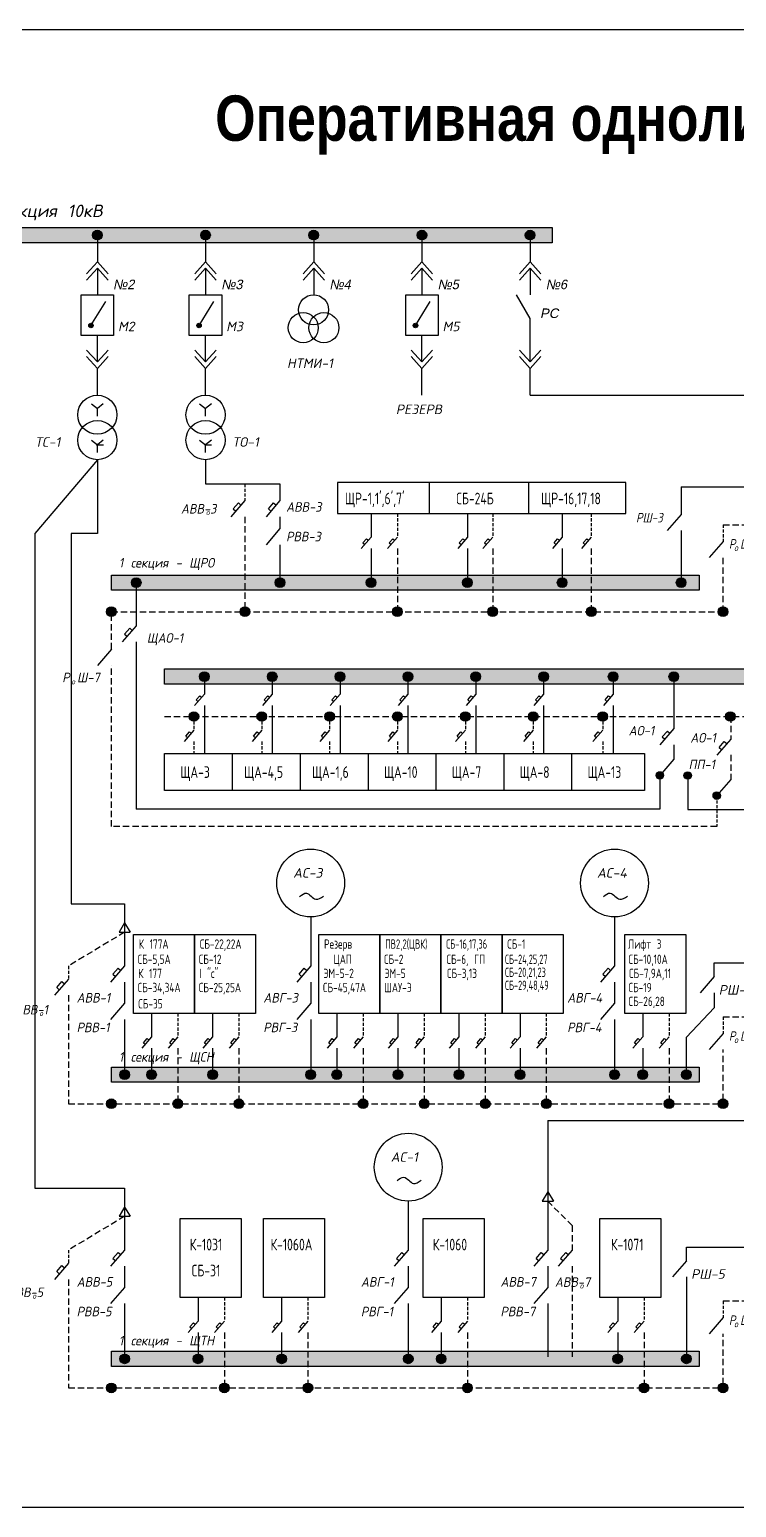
# Model space of a CAD drawing. Header units: millimetres. Extents: x -11416 to -93, y -936 to 5251.
# Drawn here: x -7381 to -4538, y -936 to 5004 of the extents above; entities that cross this region are included whole.
import ezdxf

# ---------------------------------------------------------------- set-up
doc = ezdxf.new("R2010")
doc.units = ezdxf.units.MM
doc.linetypes.add('штриховая', pattern=[19.05, 12.7, -6.35])
doc.styles.get("Standard").update_dxf_attribs({"font": 'txt.shx'})
doc.styles.add('стиль1', font='ARIALNB.TTF')

# ---------------------------------------------------------------- blocks, each defined once
blk = doc.blocks.new('1')
at = {"oblique": 12, "width": 0.8}
for s, height, p in [('Р ', 16, (1198.3, 640.3)), ('о', 11.2, (1207.1, 636.4)), ('  Ш-3', 16, (1194.9, 640.3))]:
    blk.add_text(s, height=height, dxfattribs=at).set_placement(p)
blk = doc.blocks.new('111')
at = {"oblique": 12, "width": 0.8}
for s, height, p in [('Р ', 16, (1198.3, -183.8)), ('  Ш-1', 16, (1194.9, -183.8)), ('о', 11.2, (1207.1, -187.7))]:
    blk.add_text(s, height=height, dxfattribs=at).set_placement(p)
blk = doc.blocks.new('3')
for p, q in [((185.8, 13.6), (176.4, -1.8)), ((185.8, 13.6), (195.2, -1.8)), ((176.4, -1.8), (195.2, -1.8))]:
    blk.add_line(p, q)
blk = doc.blocks.new('11111')
at = {"oblique": 12, "width": 0.8}
for s, height, p in [('Р ', 16, (1198.3, -659.7)), ('о', 11.2, (1207.1, -663.5)), ('  Ш-5', 16, (1194.9, -659.7))]:
    blk.add_text(s, height=height, dxfattribs=at).set_placement(p)

msp = doc.modelspace()

# ---------------------------------------------------------------- hatches: boundary and pattern name
for color, points in [(108, [(-7643.2, 4208.8), (-5280, 4208.8), (-5280, 4147.5), (-7643.2, 4147.5)]), (256, [(-7088.8, 4178.2, 1), (-7127.7, 4178.2, 1)]), (256, [(-6653.8, 4178.2, 1), (-6692.7, 4178.2, 1)]), (256, [(-6218.8, 4178.2, 1), (-6257.7, 4178.2, 1)]), (256, [(-5783.8, 4178.2, 1), (-5822.7, 4178.2, 1)]), (256, [(-5348.8, 4178.2, 1), (-5387.7, 4178.2, 1)]), (256, [(-7125.3, 3815, 1), (-7143.2, 3815, 1)]), (256, [(-6690.3, 3815, 1), (-6708.2, 3815, 1)]), (256, [(-5820.3, 3815, 1), (-5838.2, 3815, 1)]), (1, [(-7052, 2812.1), (-4688.9, 2812.1), (-4688.9, 2750.7), (-7052, 2750.7)]), (256, [(-6932.7, 2781.4, 1), (-6971.5, 2781.4, 1)]), (256, [(-6354.5, 2781.4, 1), (-6393.3, 2781.4, 1)]), (256, [(-5988.2, 2781.4, 1), (-6027, 2781.4, 1)]), (256, [(-5600.7, 2781.4, 1), (-5639.6, 2781.4, 1)]), (256, [(-5219.9, 2781.4, 1), (-5258.7, 2781.4, 1)]), (256, [(-4741.3, 2781.4, 1), (-4780.2, 2781.4, 1)]), (256, [(-7032.6, 2664.6, 1), (-7071.4, 2664.6, 1)]), (256, [(-6495.6, 2664.6, 1), (-6534.4, 2664.6, 1)]), (256, [(-5882.5, 2664.6, 1), (-5921.3, 2664.6, 1)]), (256, [(-5499.1, 2664.6, 1), (-5538, 2664.6, 1)]), (256, [(-5102.7, 2664.6, 1), (-5141.5, 2664.6, 1)]), (256, [(-4572.9, 2664.6, 1), (-4611.8, 2664.6, 1)]), (1, [(-6838.5, 2434.4), (-2000.1, 2434.4), (-2000.1, 2373.1), (-6838.5, 2373.1)]), (256, [(-6658.7, 2403.7, 1), (-6697.5, 2403.7, 1)]), (256, [(-6385.8, 2403.7, 1), (-6424.6, 2403.7, 1)]), (256, [(-6112.9, 2403.7, 1), (-6151.8, 2403.7, 1)]), (256, [(-5840, 2403.7, 1), (-5878.9, 2403.7, 1)]), (256, [(-5567.2, 2403.7, 1), (-5606, 2403.7, 1)]), (256, [(-5294.3, 2403.7, 1), (-5333.1, 2403.7, 1)]), (256, [(-5014.7, 2403.7, 1), (-5053.6, 2403.7, 1)]), (256, [(-4809.7, 2403.7, 1), (-4770.8, 2403.7, 1)]), (256, [(-6700.6, 2243.4, 1), (-6739.5, 2243.4, 1)]), (256, [(-6427.8, 2243.4, 1), (-6466.6, 2243.4, 1)]), (256, [(-6154.9, 2243.4, 1), (-6193.7, 2243.4, 1)]), (256, [(-5882, 2243.4, 1), (-5920.8, 2243.4, 1)]), (256, [(-5609.1, 2243.4, 1), (-5648, 2243.4, 1)]), (256, [(-5336.2, 2243.4, 1), (-5375.1, 2243.4, 1)]), (256, [(-5056.7, 2243.4, 1), (-5095.5, 2243.4, 1)]), (256, [(-4582.5, 2243.4, 1), (-4543.6, 2243.4, 1)]), (1, [(-7052, 834.3), (-4688.9, 834.3), (-4688.9, 773), (-7052, 773)]), (256, [(-6979.3, 803.7, 1), (-7018.2, 803.7, 1)]), (256, [(-6871.1, 803.7, 1), (-6909.9, 803.7, 1)]), (256, [(-6625.5, 803.7, 1), (-6664.3, 803.7, 1)]), (256, [(-6231.1, 803.7, 1), (-6270, 803.7, 1)]), (256, [(-6126, 803.7, 1), (-6164.8, 803.7, 1)]), (256, [(-5880.4, 803.7, 1), (-5919.2, 803.7, 1)]), (256, [(-5634.8, 803.7, 1), (-5673.6, 803.7, 1)]), (256, [(-5389.2, 803.7, 1), (-5428.1, 803.7, 1)]), (256, [(-5009.2, 803.7, 1), (-5048, 803.7, 1)]), (256, [(-4895.8, 803.7, 1), (-4934.6, 803.7, 1)]), (256, [(-4720, 803.7, 1), (-4758.9, 803.7, 1)]), (256, [(-7032.6, 686.9, 1), (-7071.4, 686.9, 1)]), (256, [(-6765.4, 686.9, 1), (-6804.2, 686.9, 1)]), (256, [(-6519.8, 686.9, 1), (-6558.6, 686.9, 1)]), (256, [(-6020.3, 686.9, 1), (-6059.1, 686.9, 1)]), (256, [(-5774.7, 686.9, 1), (-5813.5, 686.9, 1)]), (256, [(-5529.1, 686.9, 1), (-5568, 686.9, 1)]), (256, [(-5283.5, 686.9, 1), (-5322.4, 686.9, 1)]), (256, [(-4790.1, 686.9, 1), (-4828.9, 686.9, 1)]), (256, [(-4572.9, 686.9, 1), (-4611.8, 686.9, 1)]), (1, [(-7052, -307.7), (-4688.9, -307.7), (-4688.9, -369), (-7052, -369)]), (256, [(-6979.3, -338.4, 1), (-7018.2, -338.4, 1)]), (256, [(-6683.9, -338.4, 1), (-6722.8, -338.4, 1)]), (256, [(-6348, -338.4, 1), (-6386.9, -338.4, 1)]), (256, [(-5838.8, -338.4, 1), (-5877.6, -338.4, 1)]), (256, [(-5706.4, -338.4, 1), (-5745.2, -338.4, 1)]), (256, [(-4996.4, -338.4, 1), (-5035.2, -338.4, 1)]), (256, [(-4720, -338.4, 1), (-4758.9, -338.4, 1)]), (256, [(-7032.6, -455.1, 1), (-7071.4, -455.1, 1)]), (256, [(-6578.2, -455.1, 1), (-6617.1, -455.1, 1)]), (256, [(-6242.3, -455.1, 1), (-6281.2, -455.1, 1)]), (256, [(-5600.7, -455.1, 1), (-5639.5, -455.1, 1)]), (256, [(-4890.7, -455.1, 1), (-4929.5, -455.1, 1)]), (256, [(-4572.9, -455.1, 1), (-4611.8, -455.1, 1)])]:
    msp.add_hatch(color=color).paths.add_polyline_path(points)
h = msp.add_hatch(color=256)
edge = h.paths.add_edge_path()
edge.add_arc((-7108.3, 3335.3), 2.1, 0, 360)
h = msp.add_hatch(color=256)
edge = h.paths.add_edge_path()
edge.add_arc((-6673.3, 3335.3), 2.1, 0, 360)
h = msp.add_hatch(color=0)
edge = h.paths.add_edge_path()
edge.add_arc((-4846.3, 2006.6), 15, 0, 360)
h = msp.add_hatch(color=0)
edge = h.paths.add_edge_path()
edge.add_arc((-4734.4, 2006.4), 15, 0, 360)
h = msp.add_hatch(color=0)
edge = h.paths.add_edge_path()
edge.add_arc((-4617.6, 1925.3), 15, 0, 360)

# ---------------------------------------------------------------- linework, layer by layer
at = {"color": 255}
for p, q in [((-8503.4, 5004.4), (-93.4, 5004.4)), ((-93.4, -935.6), (-8503.4, -935.6))]:
    msp.add_line(p, q, dxfattribs=at)
for p, q in [((-7108.3, 4178.2), (-7108.3, 4070.5)), ((-6673.3, 4178.2), (-6673.3, 4070.5)), ((-6238.2, 4178.2), (-6238.2, 4070.5)), ((-5803.2, 4178.2), (-5803.2, 4070.5)), ((-5368.2, 4178.2), (-5368.2, 4070.5)), ((-7108.3, 4070.5), (-7151.3, 4023)), ((-7108.3, 4044.8), (-7151.3, 3997.3)), ((-7108.3, 4070.5), (-7065.2, 4023)), ((-7108.3, 4044.8), (-7065.2, 3997.3)), ((-7108.3, 4044.8), (-7108.3, 3938.3)), ((-6673.3, 4070.5), (-6716.3, 4023)), ((-6673.3, 4044.8), (-6716.3, 3997.3)), ((-6673.3, 4070.5), (-6630.2, 4023)), ((-6673.3, 4044.8), (-6630.2, 3997.3)), ((-6673.3, 4044.8), (-6673.3, 3938.3)), ((-6238.2, 4070.5), (-6281.3, 4023)), ((-6238.2, 4044.8), (-6281.3, 3997.3)), ((-6238.2, 4070.5), (-6195.2, 4023)), ((-6238.2, 4044.8), (-6195.2, 3997.3)), ((-6238.2, 4044.8), (-6238.2, 3938.3)), ((-5803.2, 4070.5), (-5846.3, 4023)), ((-5803.2, 4044.8), (-5846.3, 3997.3)), ((-5803.2, 4070.5), (-5760.2, 4023)), ((-5803.2, 4044.8), (-5760.2, 3997.3)), ((-5803.2, 4044.8), (-5803.2, 3938.3)), ((-5368.2, 4070.5), (-5411.3, 4023)), ((-5368.2, 4044.8), (-5411.3, 3997.3)), ((-5368.2, 4070.5), (-5325.2, 4023)), ((-5368.2, 4044.8), (-5325.2, 3997.3)), ((-5368.2, 4044.8), (-5368.2, 3938.3)), ((-5368.2, 3842.4), (-5422.8, 3938.3)), ((-5368.2, 3668.3), (-5368.2, 3842.4)), ((-7108.3, 3668.3), (-7108.3, 3774.8)), ((-6673.3, 3668.3), (-6673.3, 3774.8)), ((-5803.2, 3668.3), (-5803.2, 3774.8)), ((-7108.3, 3668.3), (-7151.3, 3715.8)), ((-7108.3, 3642.6), (-7151.3, 3690.1)), ((-7108.3, 3668.3), (-7065.2, 3715.8)), ((-7108.3, 3642.6), (-7065.2, 3690.1)), ((-6673.3, 3668.3), (-6716.3, 3715.8)), ((-6673.3, 3642.6), (-6716.3, 3690.1)), ((-6673.3, 3668.3), (-6630.2, 3715.8)), ((-6673.3, 3642.6), (-6630.2, 3690.1)), ((-5803.2, 3668.3), (-5846.3, 3715.8)), ((-5803.2, 3642.6), (-5846.3, 3690.1)), ((-5803.2, 3668.3), (-5760.2, 3715.8)), ((-5803.2, 3642.6), (-5760.2, 3690.1)), ((-5368.2, 3668.3), (-5411.3, 3715.8)), ((-5368.2, 3642.6), (-5411.3, 3690.1)), ((-5368.2, 3668.3), (-5325.2, 3715.8)), ((-5368.2, 3642.6), (-5325.2, 3690.1)), ((-7108.3, 3535), (-7108.3, 3642.6)), ((-6673.3, 3535), (-6673.3, 3642.6)), ((-5803.2, 3535), (-5803.2, 3642.6)), ((-5368.2, 3535), (-5368.2, 3642.6)), ((-5368.2, 3535), (-4168.4, 3535)), ((-7131.9, 3499.9), (-7108.3, 3480.7)), ((-7084.6, 3499.9), (-7108.3, 3480.7)), ((-7108.3, 3450.1), (-7108.3, 3480.7)), ((-6696.9, 3499.9), (-6673.3, 3480.7)), ((-6649.6, 3499.9), (-6673.3, 3480.7)), ((-6673.3, 3450.1), (-6673.3, 3480.7)), ((-7131.9, 3354.6), (-7108.3, 3335.3)), ((-7084.6, 3354.6), (-7108.3, 3335.3)), ((-7108.3, 3304.8), (-7108.3, 3335.3)), ((-7108.3, 3335.3), (-7084.1, 3335.3)), ((-6696.9, 3354.6), (-6673.3, 3335.3)), ((-6649.6, 3354.6), (-6673.3, 3335.3)), ((-6673.3, 3304.8), (-6673.3, 3335.3)), ((-6673.3, 3335.3), (-6649.1, 3335.3)), ((-7108.3, 3275.5), (-7359.1, 2978.5)), ((-7108.3, 3275.5), (-7108.3, 2978.5)), ((-6673.3, 3275.5), (-6673.3, 3177.9)), ((-6673.3, 3177.9), (-6373.9, 3177.9)), ((-6373.9, 3177.9), (-6373.9, 3111.1)), ((-5772.1, 3059), (-5772.1, 3183.4)), ((-5373.9, 3059), (-5373.9, 3183.4)), ((-4760.8, 3165.9), (-4760.8, 3055.9)), ((-4760.8, 3165.9), (-4457.7, 3165.9)), ((-6515, 3111.1), (-6571, 3046.2)), ((-6561.6, 3077.6), (-6540.9, 3101.6)), ((-6540.9, 3101.6), (-6530.7, 3092.9)), ((-6373.9, 3111.1), (-6429.9, 3046.2)), ((-6420.5, 3077.6), (-6399.8, 3101.6)), ((-6399.8, 3101.6), (-6389.6, 3092.9)), ((-6561.6, 3077.6), (-6551.5, 3068.8)), ((-6420.5, 3077.6), (-6410.4, 3068.8)), ((-6373.9, 3046.2), (-6373.9, 2999)), ((-6007.6, 3059), (-6007.6, 2964.3)), ((-5620.2, 3059), (-5620.2, 2964.3)), ((-5239.3, 3059), (-5239.3, 2964.3)), ((-4760.8, 3055.9), (-4816.8, 2990.9)), ((-7359.1, 2978.5), (-7359.1, 1344.5)), ((-7108.3, 2978.5), (-7213, 2978.5)), ((-7213, 2978.5), (-7213, 1489.8)), ((-6373.9, 2999), (-6429.9, 2934)), ((-4760.8, 2990.9), (-4760.8, 2781.4)), ((-6373.9, 2934), (-6373.9, 2788.9)), ((-6007.6, 2964.3), (-6046.8, 2918.8)), ((-6040.2, 2940.8), (-6025.7, 2957.6)), ((-6040.2, 2940.8), (-6033.1, 2934.7)), ((-6025.7, 2957.6), (-6018.6, 2951.5)), ((-6007.6, 2918.8), (-6007.6, 2786.6)), ((-5901.9, 2964.3), (-5941.1, 2918.8)), ((-5934.5, 2940.8), (-5920, 2957.6)), ((-5934.5, 2940.8), (-5927.4, 2934.7)), ((-5920, 2957.6), (-5912.9, 2951.5)), ((-5620.2, 2964.3), (-5659.4, 2918.8)), ((-5652.8, 2940.8), (-5638.3, 2957.6)), ((-5652.8, 2940.8), (-5645.7, 2934.7)), ((-5638.3, 2957.6), (-5631.2, 2951.5)), ((-5620.2, 2918.8), (-5620.2, 2786.6)), ((-5518.5, 2964.3), (-5557.7, 2918.8)), ((-5551.2, 2940.8), (-5536.7, 2957.6)), ((-5551.2, 2940.8), (-5544.1, 2934.7)), ((-5536.7, 2957.6), (-5529.6, 2951.5)), ((-5239.3, 2964.3), (-5278.5, 2918.8)), ((-5271.9, 2940.8), (-5257.4, 2957.6)), ((-5271.9, 2940.8), (-5264.8, 2934.7)), ((-5257.4, 2957.6), (-5250.3, 2951.5)), ((-5239.3, 2918.8), (-5239.3, 2786.6)), ((-5122.1, 2964.3), (-5161.3, 2918.8)), ((-5154.7, 2940.8), (-5140.2, 2957.6)), ((-5154.7, 2940.8), (-5147.6, 2934.7)), ((-5140.2, 2957.6), (-5133.1, 2951.5)), ((-4592.4, 2947.3), (-4648.4, 2882.3)), ((-6952.1, 2781.4), (-6952.1, 2607.9)), ((-6952.1, 2607.9), (-7008.1, 2542.9)), ((-6998.7, 2574.3), (-6978, 2598.4)), ((-6998.7, 2574.3), (-6988.6, 2565.6)), ((-6978, 2598.4), (-6967.8, 2589.6)), ((-7052, 2513.5), (-7108, 2448.6)), ((-6952.1, 2542.9), (-6952.1, 1870.3)), ((-6678.1, 2403.7), (-6678.1, 2333.6)), ((-6405.2, 2403.7), (-6405.2, 2333.6)), ((-6132.3, 2403.7), (-6132.3, 2333.6)), ((-5859.5, 2403.7), (-5859.5, 2333.6)), ((-5586.6, 2403.7), (-5586.6, 2333.6)), ((-5313.7, 2403.7), (-5313.7, 2333.6)), ((-5034.2, 2403.7), (-5034.2, 2333.6)), ((-4790.3, 2403.7), (-4790.3, 2194.6)), ((-6678.1, 2333.6), (-6717.3, 2288.1)), ((-6710.7, 2310.1), (-6696.2, 2326.9)), ((-6696.2, 2326.9), (-6689.1, 2320.8)), ((-6405.2, 2333.6), (-6444.4, 2288.1)), ((-6437.9, 2310.1), (-6423.3, 2326.9)), ((-6423.3, 2326.9), (-6416.3, 2320.8)), ((-6132.3, 2333.6), (-6171.6, 2288.1)), ((-6165, 2310.1), (-6150.5, 2326.9)), ((-6150.5, 2326.9), (-6143.4, 2320.8)), ((-5859.5, 2333.6), (-5898.7, 2288.1)), ((-5892.1, 2310.1), (-5877.6, 2326.9)), ((-5877.6, 2326.9), (-5870.5, 2320.8)), ((-5586.6, 2333.6), (-5625.8, 2288.1)), ((-5619.2, 2310.1), (-5604.7, 2326.9)), ((-5604.7, 2326.9), (-5597.6, 2320.8)), ((-5313.7, 2333.6), (-5352.9, 2288.1)), ((-5346.3, 2310.1), (-5331.8, 2326.9)), ((-5331.8, 2326.9), (-5324.7, 2320.8)), ((-5034.2, 2333.6), (-5073.4, 2288.1)), ((-5066.8, 2310.1), (-5052.3, 2326.9)), ((-5052.3, 2326.9), (-5045.2, 2320.8)), ((-6710.7, 2310.1), (-6703.7, 2304)), ((-6678.1, 2288.1), (-6678.1, 2094.5)), ((-6437.9, 2310.1), (-6430.8, 2304)), ((-6405.2, 2288.1), (-6405.2, 2094.5)), ((-6165, 2310.1), (-6157.9, 2304)), ((-6132.3, 2288.1), (-6132.3, 2094.5)), ((-5892.1, 2310.1), (-5885, 2304)), ((-5859.5, 2288.1), (-5859.5, 2094.5)), ((-5619.2, 2310.1), (-5612.1, 2304)), ((-5586.6, 2288.1), (-5586.6, 2094.5)), ((-5346.3, 2310.1), (-5339.2, 2304)), ((-5313.7, 2288.1), (-5313.7, 2094.5)), ((-5066.8, 2310.1), (-5059.7, 2304)), ((-5034.2, 2288.1), (-5034.2, 2094.5)), ((-6720.1, 2188.1), (-6759.3, 2142.6)), ((-6752.7, 2164.6), (-6738.2, 2181.4)), ((-6752.7, 2164.6), (-6745.6, 2158.4)), ((-6738.2, 2181.4), (-6731.1, 2175.3)), ((-6447.2, 2188.1), (-6486.4, 2142.6)), ((-6479.8, 2164.6), (-6465.3, 2181.4)), ((-6479.8, 2164.6), (-6472.7, 2158.4)), ((-6465.3, 2181.4), (-6458.2, 2175.3)), ((-6174.3, 2188.1), (-6213.5, 2142.6)), ((-6206.9, 2164.6), (-6192.4, 2181.4)), ((-6206.9, 2164.6), (-6199.8, 2158.4)), ((-6192.4, 2181.4), (-6185.3, 2175.3)), ((-5901.4, 2188.1), (-5940.6, 2142.6)), ((-5934.1, 2164.6), (-5919.5, 2181.4)), ((-5934.1, 2164.6), (-5927, 2158.4)), ((-5919.5, 2181.4), (-5912.4, 2175.3)), ((-5628.5, 2188.1), (-5667.8, 2142.6)), ((-5661.2, 2164.6), (-5646.7, 2181.4)), ((-5661.2, 2164.6), (-5654.1, 2158.4)), ((-5646.7, 2181.4), (-5639.6, 2175.3)), ((-5355.7, 2188.1), (-5394.9, 2142.6)), ((-5388.3, 2164.6), (-5373.8, 2181.4)), ((-5388.3, 2164.6), (-5381.2, 2158.4)), ((-5373.8, 2181.4), (-5366.7, 2175.3)), ((-5076.1, 2188.1), (-5115.3, 2142.6)), ((-5108.8, 2164.6), (-5094.3, 2181.4)), ((-5108.8, 2164.6), (-5101.7, 2158.4)), ((-5094.3, 2181.4), (-5087.2, 2175.3)), ((-4790.3, 2194.6), (-4846.3, 2129.6)), ((-4836.9, 2161), (-4816.2, 2185)), ((-4836.9, 2161), (-4826.8, 2152.2)), ((-4816.2, 2185), (-4806, 2176.3)), ((-4561.5, 2152.8), (-4617.6, 2087.8)), ((-4608.2, 2119.2), (-4587.4, 2143.2)), ((-4587.4, 2143.2), (-4577.3, 2134.5)), ((-6565.6, 2094.5), (-6565.6, 1946.1)), ((-6292.7, 2094.5), (-6292.7, 1946.1)), ((-6019.9, 2094.5), (-6019.9, 1946.1)), ((-5747, 2094.5), (-5747, 1946.1)), ((-5474.1, 2094.5), (-5474.1, 1946.1)), ((-5201.2, 2094.5), (-5201.2, 1946.1)), ((-4790.3, 2129.6), (-4790.3, 2071.5)), ((-4608.2, 2119.2), (-4598, 2110.4)), ((-4790.3, 2071.5), (-4846.3, 2006.6)), ((-4846.3, 1991.6), (-4846.3, 1870.3)), ((-4734.4, 1991.4), (-4734.4, 1870.1)), ((-4561.5, 1990.3), (-4617.6, 1925.3)), ((-4846.3, 1870.3), (-6952.1, 1870.3)), ((-4734.4, 1870.1), (-1893.7, 1870.1)), ((-7359.1, 1836.5), (-7359.1, 347.8)), ((-7213, 1489.8), (-6998.7, 1489.8)), ((-6998.7, 1489.8), (-6998.7, 1240.7)), ((-6250.5, 1437.7), (-6250.5, 1240.7)), ((-5028.6, 1437.7), (-5028.6, 1240.7)), ((-4628.4, 1198.3), (-4628.4, 1252.7)), ((-4628.4, 1252.7), (-4421.2, 1252.7)), ((-6998.7, 1240.7), (-7054.8, 1175.8)), ((-7045.4, 1207.2), (-7024.6, 1231.2)), ((-7045.4, 1207.2), (-7035.2, 1198.4)), ((-7024.6, 1231.2), (-7014.5, 1222.5)), ((-6250.5, 1240.7), (-6306.6, 1175.8)), ((-6297.2, 1207.2), (-6276.4, 1231.2)), ((-6297.2, 1207.2), (-6287, 1198.4)), ((-6276.4, 1231.2), (-6266.3, 1222.5)), ((-5028.6, 1240.7), (-5084.6, 1175.8)), ((-5075.2, 1207.2), (-5054.5, 1231.2)), ((-5075.2, 1207.2), (-5065.1, 1198.4)), ((-5054.5, 1231.2), (-5044.4, 1222.5)), ((-4628.4, 1198.3), (-4684.5, 1133.3)), ((-7224.9, 1187.8), (-7280.9, 1122.8)), ((-7271.6, 1154.2), (-7250.8, 1178.2)), ((-7271.6, 1154.2), (-7261.4, 1145.4)), ((-7250.8, 1178.2), (-7240.7, 1169.5)), ((-6998.7, 1175.8), (-6998.7, 1090.8)), ((-6250.5, 1175.8), (-6250.5, 1090.8)), ((-5028.6, 1175.8), (-5028.6, 1090.8)), ((-4628.4, 1133.3), (-4628.4, 1072.5)), ((-6998.7, 1090.8), (-7054.8, 1025.9)), ((-6250.5, 1090.8), (-6306.6, 1025.9)), ((-5028.6, 1090.8), (-5084.6, 1025.9)), ((-4739.5, 954.7), (-4628.4, 1072.5)), ((-6998.7, 1025.9), (-6998.7, 811.1)), ((-6890.5, 1050.3), (-6890.5, 955.6)), ((-6644.9, 1050.3), (-6644.9, 955.6)), ((-6250.5, 1025.9), (-6250.5, 811.1)), ((-6145.4, 1050.3), (-6145.4, 955.6)), ((-5899.8, 1050.3), (-5899.8, 955.6)), ((-5654.2, 1050.3), (-5654.2, 955.6)), ((-5408.6, 1050.3), (-5408.6, 955.6)), ((-5028.6, 1025.9), (-5028.6, 811.1)), ((-4915.2, 1050.3), (-4915.2, 955.6)), ((-6890.5, 955.6), (-6929.7, 910.1)), ((-6784.8, 955.6), (-6824, 910.1)), ((-6644.9, 955.6), (-6684.1, 910.1)), ((-6539.2, 955.6), (-6578.4, 910.1)), ((-6145.4, 955.6), (-6184.6, 910.1)), ((-6039.7, 955.6), (-6078.9, 910.1)), ((-5899.8, 955.6), (-5939, 910.1)), ((-5794.1, 955.6), (-5833.3, 910.1)), ((-5654.2, 955.6), (-5693.4, 910.1)), ((-5548.5, 955.6), (-5587.7, 910.1)), ((-5408.6, 955.6), (-5447.9, 910.1)), ((-5302.9, 955.6), (-5342.2, 910.1)), ((-4915.2, 955.6), (-4954.4, 910.1)), ((-4809.5, 955.6), (-4848.7, 910.1)), ((-4739.5, 803.7), (-4739.5, 954.7)), ((-4592.4, 969.5), (-4648.4, 904.6)), ((-6923.1, 932.1), (-6908.6, 948.9)), ((-6923.1, 932.1), (-6916, 926)), ((-6908.6, 948.9), (-6901.5, 942.8)), ((-6890.5, 910.1), (-6890.5, 803.7)), ((-6817.4, 932.1), (-6802.9, 948.9)), ((-6817.4, 932.1), (-6810.3, 926)), ((-6802.9, 948.9), (-6795.8, 942.8)), ((-6677.6, 932.1), (-6663, 948.9)), ((-6677.6, 932.1), (-6670.5, 926)), ((-6663, 948.9), (-6655.9, 942.8)), ((-6644.9, 910.1), (-6644.9, 803.7)), ((-6571.9, 932.1), (-6557.3, 948.9)), ((-6571.9, 932.1), (-6564.8, 926)), ((-6557.3, 948.9), (-6550.2, 942.8)), ((-6178.1, 932.1), (-6163.5, 948.9)), ((-6178.1, 932.1), (-6171, 926)), ((-6163.5, 948.9), (-6156.4, 942.8)), ((-6145.4, 910.1), (-6145.4, 803.7)), ((-6072.4, 932.1), (-6057.8, 948.9)), ((-6072.4, 932.1), (-6065.3, 926)), ((-6057.8, 948.9), (-6050.7, 942.8)), ((-5932.5, 932.1), (-5917.9, 948.9)), ((-5932.5, 932.1), (-5925.4, 926)), ((-5917.9, 948.9), (-5910.9, 942.8)), ((-5899.8, 910.1), (-5899.8, 803.7)), ((-5826.8, 932.1), (-5812.3, 948.9)), ((-5826.8, 932.1), (-5819.7, 926)), ((-5812.3, 948.9), (-5805.2, 942.8)), ((-5686.9, 932.1), (-5672.4, 948.9)), ((-5686.9, 932.1), (-5679.8, 926)), ((-5672.4, 948.9), (-5665.3, 942.8)), ((-5654.2, 910.1), (-5654.2, 803.7)), ((-5581.2, 932.1), (-5566.7, 948.9)), ((-5581.2, 932.1), (-5574.1, 926)), ((-5566.7, 948.9), (-5559.6, 942.8)), ((-5441.3, 932.1), (-5426.8, 948.9)), ((-5441.3, 932.1), (-5434.2, 926)), ((-5426.8, 948.9), (-5419.7, 942.8)), ((-5408.6, 910.1), (-5408.6, 803.7)), ((-5335.6, 932.1), (-5321.1, 948.9)), ((-5335.6, 932.1), (-5328.5, 926)), ((-5321.1, 948.9), (-5314, 942.8)), ((-4947.9, 932.1), (-4933.4, 948.9)), ((-4947.9, 932.1), (-4940.8, 926)), ((-4933.4, 948.9), (-4926.3, 942.8)), ((-4915.2, 910.1), (-4915.2, 803.7)), ((-4842.2, 932.1), (-4827.7, 948.9)), ((-4842.2, 932.1), (-4835.1, 926)), ((-4827.7, 948.9), (-4820.6, 942.8)), ((-5297.1, 619.1), (-5297.1, 98.7)), ((-5297.1, 619.1), (-1371.1, 619.1)), ((-7359.1, 347.8), (-6998.7, 347.8)), ((-6998.7, 347.8), (-6998.7, 98.7)), ((-5858.2, 295.7), (-5858.2, 98.7)), ((-6998.7, 98.7), (-7054.8, 33.7)), ((-7045.4, 65.1), (-7024.6, 89.2)), ((-7045.4, 65.1), (-7035.2, 56.4)), ((-7024.6, 89.2), (-7014.5, 80.4)), ((-5858.2, 98.7), (-5914.2, 33.7)), ((-5904.8, 65.1), (-5884.1, 89.2)), ((-5904.8, 65.1), (-5894.7, 56.4)), ((-5884.1, 89.2), (-5874, 80.4)), ((-5297.1, 98.7), (-5353.2, 33.7)), ((-5343.8, 65.1), (-5323, 89.2)), ((-5343.8, 65.1), (-5333.6, 56.4)), ((-5323, 89.2), (-5312.9, 80.4)), ((-5199.1, 98.7), (-5255.1, 33.7)), ((-5245.7, 65.1), (-5225, 89.2)), ((-5245.7, 65.1), (-5235.6, 56.4)), ((-5225, 89.2), (-5214.9, 80.4)), ((-4739.5, 56.2), (-4739.5, 110.7)), ((-4739.5, 110.7), (-4467.8, 110.7)), ((-7224.9, 45.7), (-7280.9, -19.2)), ((-7271.6, 12.2), (-7250.8, 36.2)), ((-7271.6, 12.2), (-7261.4, 3.4)), ((-7250.8, 36.2), (-7240.7, 27.5)), ((-6998.7, 33.7), (-6998.7, -51.2)), ((-5858.2, 33.7), (-5858.2, -51.2)), ((-5297.1, 33.7), (-5297.1, -51.2)), ((-4739.5, 56.2), (-4795.5, -8.7)), ((-6998.7, -51.2), (-7054.8, -116.2)), ((-5858.2, -51.2), (-5914.2, -116.2)), ((-5297.1, -51.2), (-5353.2, -116.2)), ((-4739.5, -8.7), (-4739.5, -338)), ((-6998.7, -116.2), (-6998.7, -330.9)), ((-6703.3, -91.7), (-6703.3, -186.4)), ((-6367.4, -91.7), (-6367.4, -186.4)), ((-5858.2, -116.2), (-5858.2, -330.9)), ((-5725.8, -91.7), (-5725.8, -186.4)), ((-5297.1, -116.2), (-5297.1, -330.9)), ((-5015.8, -91.7), (-5015.8, -186.4)), ((-4592.4, -172.5), (-4648.4, -237.4)), ((-6703.3, -186.4), (-6742.5, -231.9)), ((-6736, -209.9), (-6721.5, -193.1)), ((-6736, -209.9), (-6728.9, -216)), ((-6721.5, -193.1), (-6714.4, -199.2)), ((-6703.3, -231.9), (-6703.3, -338.4)), ((-6597.6, -186.4), (-6636.9, -231.9)), ((-6630.3, -209.9), (-6615.8, -193.1)), ((-6630.3, -209.9), (-6623.2, -216)), ((-6615.8, -193.1), (-6608.7, -199.2)), ((-6367.4, -186.4), (-6406.7, -231.9)), ((-6400.1, -209.9), (-6385.6, -193.1)), ((-6400.1, -209.9), (-6393, -216)), ((-6385.6, -193.1), (-6378.5, -199.2)), ((-6367.4, -231.9), (-6367.4, -338.4)), ((-6261.7, -186.4), (-6301, -231.9)), ((-6294.4, -209.9), (-6279.9, -193.1)), ((-6294.4, -209.9), (-6287.3, -216)), ((-6279.9, -193.1), (-6272.8, -199.2)), ((-5725.8, -186.4), (-5765, -231.9)), ((-5758.5, -209.9), (-5743.9, -193.1)), ((-5758.5, -209.9), (-5751.4, -216)), ((-5743.9, -193.1), (-5736.8, -199.2)), ((-5725.8, -231.9), (-5725.8, -338.4)), ((-5620.1, -186.4), (-5659.3, -231.9)), ((-5652.8, -209.9), (-5638.2, -193.1)), ((-5652.8, -209.9), (-5645.7, -216)), ((-5638.2, -193.1), (-5631.1, -199.2)), ((-5015.8, -186.4), (-5055, -231.9)), ((-5048.5, -209.9), (-5033.9, -193.1)), ((-5048.5, -209.9), (-5041.4, -216)), ((-5033.9, -193.1), (-5026.8, -199.2)), ((-5015.8, -231.9), (-5015.8, -338.4)), ((-4910.1, -186.4), (-4949.3, -231.9)), ((-4942.8, -209.9), (-4928.2, -193.1)), ((-4942.8, -209.9), (-4935.7, -216)), ((-4928.2, -193.1), (-4921.1, -199.2))]:
    msp.add_line(p, q)
at = {"linetype": 'штриховая'}
for p, q in [((-6515, 3177.9), (-6515, 3111.1)), ((-5901.9, 3059), (-5901.9, 2964.3)), ((-5518.5, 3059), (-5518.5, 2964.3)), ((-5122.1, 3059), (-5122.1, 2964.3)), ((-4592.4, 3014.1), (-4592.4, 2947.3)), ((-6720.1, 2243.4), (-6720.1, 2188.1)), ((-6447.2, 2243.4), (-6447.2, 2188.1)), ((-6174.3, 2243.4), (-6174.3, 2188.1)), ((-5901.4, 2243.4), (-5901.4, 2188.1)), ((-5628.5, 2243.4), (-5628.5, 2188.1)), ((-5355.7, 2243.4), (-5355.7, 2188.1)), ((-5076.1, 2243.4), (-5076.1, 2188.1)), ((-6720.1, 2142.6), (-6720.1, 2094.5)), ((-6447.2, 2142.6), (-6447.2, 2094.5)), ((-6174.3, 2142.6), (-6174.3, 2094.5)), ((-5901.4, 2142.6), (-5901.4, 2094.5)), ((-5628.5, 2142.6), (-5628.5, 2094.5)), ((-5355.7, 2142.6), (-5355.7, 2094.5)), ((-5076.1, 2142.6), (-5076.1, 2094.5)), ((-4617.6, 1925.1), (-4617.6, 1800.7)), ((-7224.9, 1240.7), (-7224.9, 1187.8)), ((-6784.8, 1050.3), (-6784.8, 955.6)), ((-6539.2, 1050.3), (-6539.2, 955.6)), ((-6039.7, 1050.3), (-6039.7, 955.6)), ((-5794.1, 1050.3), (-5794.1, 955.6)), ((-5548.5, 1050.3), (-5548.5, 955.6)), ((-5302.9, 1050.3), (-5302.9, 955.6)), ((-4809.5, 1050.3), (-4809.5, 955.6)), ((-4592.4, 1036.3), (-4592.4, 969.5)), ((-7224.9, 98.7), (-7224.9, 45.7)), ((-6597.6, -91.7), (-6597.6, -186.4)), ((-6261.7, -91.7), (-6261.7, -186.4)), ((-5620.1, -91.7), (-5620.1, -186.4)), ((-4910.1, -91.7), (-4910.1, -186.4)), ((-4592.4, -105.7), (-4592.4, -172.5))]:
    msp.add_line(p, q, dxfattribs=at)
at = {"linetype": 'штриховая', "ltscale": 2}
for p, q in [((-6515, 3046.2), (-6515, 2664.6)), ((-4592.4, 3014.1), (-4246.3, 3014.1)), ((-5901.9, 2918.8), (-5901.9, 2664.6)), ((-5518.5, 2918.8), (-5518.5, 2664.6)), ((-5122.1, 2918.8), (-5122.1, 2664.6)), ((-4592.4, 2664.6), (-4592.4, 2882.3)), ((-7052, 2664.6), (-4592.4, 2664.6)), ((-7052, 2513.5), (-7052, 2664.6)), ((-7052, 1800.7), (-7052, 2448.6)), ((-6838.5, 2243.4), (-2000.1, 2243.4)), ((-4561.5, 2243.4), (-4561.5, 2152.8)), ((-4561.5, 2088.7), (-4561.5, 1990.3)), ((-4617.6, 1800.7), (-7052, 1800.7)), ((-6998.7, 1376.7), (-7224.9, 1240.7)), ((-7224.9, 1122.8), (-7224.9, 686.9)), ((-4592.4, 1036.3), (-4246.3, 1036.3)), ((-6784.8, 910.1), (-6784.8, 686.9)), ((-6539.2, 910.1), (-6539.2, 686.9)), ((-6039.7, 910.1), (-6039.7, 686.9)), ((-5794.1, 910.1), (-5794.1, 686.9)), ((-5548.5, 910.1), (-5548.5, 686.9)), ((-5302.9, 910.1), (-5302.9, 686.9)), ((-4809.5, 910.1), (-4809.5, 686.9)), ((-4592.4, 701.8), (-4592.4, 904.6)), ((-7224.9, 686.9), (-4592.4, 686.9)), ((-5199.1, 197.2), (-5297.1, 295.7)), ((-6998.7, 234.7), (-7224.9, 98.7)), ((-5199.1, 197.2), (-5199.1, 98.7)), ((-5199.1, 33.7), (-5199.1, -330.9)), ((-7224.9, -19.2), (-7224.9, -455.1)), ((-4592.4, -105.7), (-4246.3, -105.7)), ((-6597.6, -231.9), (-6597.6, -455.1)), ((-6261.7, -231.9), (-6261.7, -455.1)), ((-5620.1, -231.9), (-5620.1, -455.1)), ((-4910.1, -231.9), (-4910.1, -455.1)), ((-4592.4, -440.2), (-4592.4, -237.4)), ((-7224.9, -455.1), (-4592.4, -455.1))]:
    msp.add_line(p, q, dxfattribs=at)
for points in [[(-7643.2, 4208.8), (-5280, 4208.8), (-5280, 4147.5), (-7643.2, 4147.5)], [(-7173.5, 3938.3), (-7043, 3938.3), (-7043, 3774.8), (-7173.5, 3774.8)], [(-6738.5, 3938.3), (-6608, 3938.3), (-6608, 3774.8), (-6738.5, 3774.8)], [(-5868.5, 3938.3), (-5738, 3938.3), (-5738, 3774.8), (-5868.5, 3774.8)], [(-6143.2, 3059), (-4983.2, 3059), (-4983.2, 3183.4), (-6143.2, 3183.4)], [(-7052, 2812.1), (-4688.9, 2812.1), (-4688.9, 2750.7), (-7052, 2750.7)], [(-6838.5, 2434.4), (-2000.1, 2434.4), (-2000.1, 2373.1), (-6838.5, 2373.1)], [(-6838.5, 2094.5), (-4908.5, 2094.5), (-4908.5, 1946.1), (-6838.5, 1946.1)], [(-6963, 1367.3), (-6717.4, 1367.3), (-6717.4, 1050.3), (-6963, 1050.3)], [(-6717.4, 1367.3), (-6471.8, 1367.3), (-6471.8, 1050.3), (-6717.4, 1050.3)], [(-6217.9, 1367.3), (-5972.3, 1367.3), (-5972.3, 1050.3), (-6217.9, 1050.3)], [(-5972.3, 1367.3), (-5726.7, 1367.3), (-5726.7, 1050.3), (-5972.3, 1050.3)], [(-5726.7, 1367.3), (-5481.1, 1367.3), (-5481.1, 1050.3), (-5726.7, 1050.3)], [(-5481.1, 1367.3), (-5235.5, 1367.3), (-5235.5, 1050.3), (-5481.1, 1050.3)], [(-4987.7, 1367.3), (-4742.1, 1367.3), (-4742.1, 1050.3), (-4987.7, 1050.3)], [(-7052, 834.3), (-4688.9, 834.3), (-4688.9, 773), (-7052, 773)], [(-6775.8, 225.2), (-6530.2, 225.2), (-6530.2, -91.7), (-6775.8, -91.7)], [(-6439.9, 225.2), (-6194.3, 225.2), (-6194.3, -91.7), (-6439.9, -91.7)], [(-5798.3, 225.2), (-5552.7, 225.2), (-5552.7, -91.7), (-5798.3, -91.7)], [(-5088.3, 225.2), (-4842.7, 225.2), (-4842.7, -91.7), (-5088.3, -91.7)], [(-7052, -307.7), (-4688.9, -307.7), (-4688.9, -369), (-7052, -369)]]:
    msp.add_lwpolyline(points, close=True)
for points in [[(-7134.2, 3815), (-7074.8, 3911.5)], [(-6699.2, 3815), (-6639.8, 3911.5)], [(-5829.2, 3815), (-5769.8, 3911.5)]]:
    msp.add_lwpolyline(points)
for centre, radius in [((-7108.3, 4178.2), 19.4), ((-6673.3, 4178.2), 19.4), ((-6238.2, 4178.2), 19.4), ((-5803.2, 4178.2), 19.4), ((-5368.2, 4178.2), 19.4), ((-6238.9, 3877.8), 60.5), ((-6280.5, 3806), 60.5), ((-6197.4, 3806), 60.5), ((-7134.2, 3815), 8.95), ((-6699.2, 3815), 8.95), ((-5829.2, 3815), 8.95), ((-7108.3, 3456.3), 78.7), ((-6673.3, 3456.3), 78.7), ((-7108.3, 3354.2), 78.7), ((-6673.3, 3354.2), 78.7), ((-7108.3, 3335.3), 2.1), ((-6673.3, 3335.3), 2.1), ((-6952.1, 2781.4), 19.4), ((-6373.9, 2781.4), 19.4), ((-6007.6, 2781.4), 19.4), ((-5620.2, 2781.4), 19.4), ((-5239.3, 2781.4), 19.4), ((-4760.8, 2781.4), 19.4), ((-7052, 2664.6), 19.4), ((-6515, 2664.6), 19.4), ((-5901.9, 2664.6), 19.4), ((-5518.5, 2664.6), 19.4), ((-5122.1, 2664.6), 19.4), ((-4592.4, 2664.6), 19.4), ((-6678.1, 2403.7), 19.4), ((-6405.2, 2403.7), 19.4), ((-6132.3, 2403.7), 19.4), ((-5859.5, 2403.7), 19.4), ((-5586.6, 2403.7), 19.4), ((-5313.7, 2403.7), 19.4), ((-5034.2, 2403.7), 19.4), ((-4790.3, 2403.7), 19.4), ((-6720.1, 2243.4), 19.4), ((-6447.2, 2243.4), 19.4), ((-6174.3, 2243.4), 19.4), ((-5901.4, 2243.4), 19.4), ((-5628.5, 2243.4), 19.4), ((-5355.7, 2243.4), 19.4), ((-5076.1, 2243.4), 19.4), ((-4563, 2243.4), 19.4), ((-4846.3, 2006.6), 15), ((-4734.4, 2006.4), 15), ((-4617.6, 1925.3), 15), ((-6250.5, 1574.1), 136.4), ((-5028.6, 1574.1), 136.4), ((-6998.7, 803.7), 19.4), ((-6890.5, 803.7), 19.4), ((-6644.9, 803.7), 19.4), ((-6250.5, 803.7), 19.4), ((-6145.4, 803.7), 19.4), ((-5899.8, 803.7), 19.4), ((-5654.2, 803.7), 19.4), ((-5408.6, 803.7), 19.4), ((-5028.6, 803.7), 19.4), ((-4915.2, 803.7), 19.4), ((-4739.5, 803.7), 19.4), ((-7052, 686.9), 19.4), ((-6784.8, 686.9), 19.4), ((-6539.2, 686.9), 19.4), ((-6039.7, 686.9), 19.4), ((-5794.1, 686.9), 19.4), ((-5548.5, 686.9), 19.4), ((-5302.9, 686.9), 19.4), ((-4809.5, 686.9), 19.4), ((-4592.4, 686.9), 19.4), ((-5858.2, 432.1), 136.4), ((-6998.7, -338.4), 19.4), ((-6703.3, -338.4), 19.4), ((-6367.4, -338.4), 19.4), ((-5858.2, -338.4), 19.4), ((-5725.8, -338.4), 19.4), ((-5015.8, -338.4), 19.4), ((-4739.5, -338.4), 19.4), ((-7052, -455.1), 19.4), ((-6597.6, -455.1), 19.4), ((-6261.7, -455.1), 19.4), ((-5620.1, -455.1), 19.4), ((-4910.1, -455.1), 19.4), ((-4592.4, -455.1), 19.4)]:
    msp.add_circle(centre, radius)
for points in [[(-6294.8, 1520.3), (-6267.7, 1533.3), (-6229.6, 1508.6), (-6198.6, 1521.3)], [(-5072.9, 1520.3), (-5045.8, 1533.3), (-5007.6, 1508.6), (-4976.7, 1521.3)], [(-5902.5, 378.3), (-5875.4, 391.3), (-5837.2, 366.5), (-5806.2, 379.3)]]:
    msp.add_spline(points, degree=3)

# ---------------------------------------------------------------- block references
at = {"xscale": 2.399999999999977, "yscale": 2.399999999999977, "zscale": 2.4}
for name, p in [('1', (-7444.6, 1381)), ('3', (-7444.6, 1381)), ('111', (-7444.6, 1381)), ('3', (-5743, 299.9)), ('3', (-7444.6, 239)), ('11111', (-7444.6, 1381))]:
    msp.add_blockref(name, p, dxfattribs=at)

# ---------------------------------------------------------------- texts
at = {"color": 0, "style": 'стиль1'}
msp.add_text('Оперативная однолинейная схема ЦПП-320', height=182.339, dxfattribs=at).set_placement((-6634.5, 4557.1))
at = {"oblique": 12}
for s, p in [('М2', (-7025.4, 3791.9)), ('М3', (-6590.4, 3791.9)), ('М5', (-5720.4, 3791.9)), ('ТС-1', (-7359.3, 3327.4)), ('ТО-1', (-6565.4, 3327.4)), ('АС-3', (-6321.1, 1595.6)), ('АС-4', (-5099.2, 1595.6)), ('РШ-1', (-4609.7, 1125.4)), ('АС-1', (-5928.8, 453.6)), ('РШ-5', (-4720.7, -16.6))]:
    msp.add_text(s, height=38.4, dxfattribs=at).set_placement(p)
for s, height, width, p in [("ЩР-1,1',6',7'", 46.754, 0.7, (-6113.1, 3096.2)), ('СБ-24Б', 46.75, 0.7, (-5665.2, 3096.2)), ('ЩР-16,17,18', 46.754, 0.7, (-5324.2, 3096.2)), ('ЩА-3', 46.75, 0.7, (-6774.6, 1996.4)), ('ЩА-4,5', 46.75, 0.7, (-6518.2, 1996.4)), ('ЩА-1,6', 46.75, 0.7, (-6245.4, 1996.4)), ('ЩА-10', 46.75, 0.7, (-5955.9, 1996.4)), ('ЩА-7', 46.75, 0.7, (-5683, 1996.4)), ('ЩА-8', 46.75, 0.7, (-5410.1, 1996.4)), ('ЩА-13', 46.75, 0.7, (-5137.3, 1996.4)), ('К 177А', 37.4, 0.7, (-6941.8, 1310.1)), ('СБ-22,22А', 37.4, 0.7, (-6696.3, 1310.1)), ('Резерв', 37.4, 0.7, (-6196.8, 1310.1)), ('ПВ2,2(ЦВК)', 37.4, 0.65, (-5951.2, 1310.1)), ('СБ-16,17,36', 37.403, 0.63, (-5705.6, 1310.1)), ('СБ-1', 37.4, 0.7, (-5460, 1310.1)), ('Лифт 3', 37.4, 0.7, (-4974.2, 1310.1)), ('СБ-5,5А', 37.4, 0.7, (-6946.2, 1249)), ('СБ-12', 37.4, 0.7, (-6700.6, 1249)), ('ЦАП', 37.4, 0.7, (-6159.1, 1249)), ('СБ-2', 37.4, 0.7, (-5955.5, 1249)), ('СБ-6, ГП', 37.4, 0.7, (-5704.4, 1249)), ('СБ-24,25,27', 37.403, 0.62, (-5468.9, 1249)), ('СБ-10,10А', 37.4, 0.7, (-4972.5, 1249)), ('К 177', 37.4, 0.7, (-6944, 1192.2)), ('I "с"', 37.4, 0.7, (-6698.4, 1192.2)), ('ЭМ-5-2', 37.4, 0.7, (-6198.9, 1192.2)), ('ЭМ-5', 37.4, 0.7, (-5953.3, 1192.2)), ('СБ-3,13', 37.4, 0.7, (-5702.3, 1192.2)), ('СБ-20,21,23', 37.403, 0.62, (-5468.9, 1196.7)), ('СБ-7,9А,11', 37.4, 0.7, (-4970.3, 1192.2)), ('СБ-34,34А', 37.4, 0.7, (-6946.1, 1135.4)), ('СБ-25,25А', 37.4, 0.7, (-6700.5, 1135.4)), ('СБ-45,47А', 37.4, 0.7, (-6201, 1135.4)), ('ШАУ-Э', 37.4, 0.7, (-5955.4, 1135.4)), ('СБ-29,48,49', 37.403, 0.62, (-5468.9, 1144.4)), ('СБ-19', 37.4, 0.7, (-4972.4, 1135.4)), ('СБ-35', 37.4, 0.7, (-6943.7, 1070)), ('СБ-26,28', 37.4, 0.7, (-4972.4, 1079.7)), ('К-1031', 46.75, 0.7, (-6736.8, 97.6)), ('К-1060А', 46.75, 0.7, (-6411.9, 97.6)), ('К-1060', 46.75, 0.7, (-5759.3, 97.6)), ('К-1071', 46.75, 0.7, (-5043, 97.6)), ('СБ-31', 46.75, 0.7, (-6729, -6.9))]:
    msp.add_text(s, height=height, dxfattribs=dict(width=width)).set_placement(p)
for s, height, width, p in [('АВВ-3', 38.4, 0.9, (-6772.1, 3059)), ('АВВ-3', 38.4, 0.9, (-6349.4, 3066.4)), ('о', 22.4, 0.8, (-6671.6, 3052.5)), ('РШ-3', 38.4, 0.8, (-4942.2, 3023.2)), ('РВВ-3', 38.4, 0.9, (-6349.4, 2947.3)), ('1 секция - ЩРО', 38.4, 0.9, (-7021.7, 2842)), ('ЩАО-1', 38.4, 0.9, (-6909.2, 2539.9)), ('Р Ш-7', 38.4, 0.9, (-7249.5, 2381.1)), ('о', 22.4, 0.8, (-7212.6, 2372.4)), ('АО-1', 38.4, 0.9, (-4972, 2167.2)), ('АО-1', 38.4, 0.9, (-4724, 2138.6)), ('ПП-1', 38.4, 0.9, (-4730.9, 2031.5)), ('АВВ-1', 38.4, 0.9, (-7191.7, 1093.7)), ('АВГ-3', 38.4, 0.9, (-6441, 1093.7)), ('АВГ-4', 38.4, 0.9, (-5219, 1093.7)), ('АВВ-1', 38.4, 0.9, (-7442, 1046)), ('о', 22.4, 0.8, (-7341.4, 1039.5)), ('РВВ-1', 38.4, 0.9, (-7191.7, 974.6)), ('РВГ-3', 38.4, 0.9, (-6441, 974.6)), ('РВГ-4', 38.4, 0.9, (-5219, 974.6)), ('1 секция - ЩСН', 38.4, 0.9, (-7021.7, 856.1)), ('АВВ-5', 38.4, 0.9, (-7469.5, -90.1)), ('АВВ-5', 38.4, 0.9, (-7191.7, -48.4)), ('АВГ-1', 38.4, 0.9, (-6048.6, -48.4)), ('АВВ-7', 38.4, 0.9, (-5487.5, -48.4)), ('АВВ-7', 38.4, 0.9, (-5268.7, -49)), ('о', 22.4, 0.8, (-5168.1, -55.5)), ('о', 22.4, 0.8, (-7369, -96.7)), ('РВВ-5', 38.4, 0.9, (-7191.7, -167.5)), ('РВГ-1', 38.4, 0.9, (-6048.6, -167.5)), ('РВВ-7', 38.4, 0.9, (-5487.5, -167.5)), ('1 секция - ЩТН', 38.4, 0.9, (-7021.7, -284.4))]:
    msp.add_text(s, height=height, dxfattribs=dict(at, width=width)).set_placement(p)
at = {"attachment_point": 1}
for s, insert, char_height, width in [('{\\Q12;1 секция 10кВ}', (-7557.6, 4300.7), 49.92, 695.266), ('{\\fArial|b0|i0|c204|p34;\\Q12;№\\Ftxt|c204;2}', (-7045.8, 3999.2), 38.4, 296.462), ('{\\fArial|b0|i0|c204|p34;\\Q12;№\\Ftxt|c204;3}', (-6610.8, 3999.2), 38.4, 296.462), ('{\\fArial|b0|i0|c204|p34;\\Q12;№\\Ftxt|c204;4}', (-6175.8, 3999.2), 38.4, 296.462), ('{\\fArial|b0|i0|c204|p34;\\Q12;№\\Ftxt|c204;5}', (-5740.8, 3999.2), 38.4, 296.462), ('{\\fArial|b0|i0|c204|p34;\\Q12;№\\Ftxt|c204;6}', (-5305.8, 3999.2), 38.4, 296.462), ('{\\fArial|b0|i0|c204|p34;\\Q12;РС}', (-5328.5, 3883.3), 38.4, 296.462), ('{\\Q12;НТМИ-1}', (-6345.9, 3682.3), 38.4, 170.865), ('{\\Q12;РЕЗЕРВ}', (-5908.1, 3497.2), 38.4, 296.462)]:
    msp.add_mtext(s, dxfattribs=dict(at, insert=insert, char_height=char_height, width=width))

doc.saveas('drawing.dxf')
